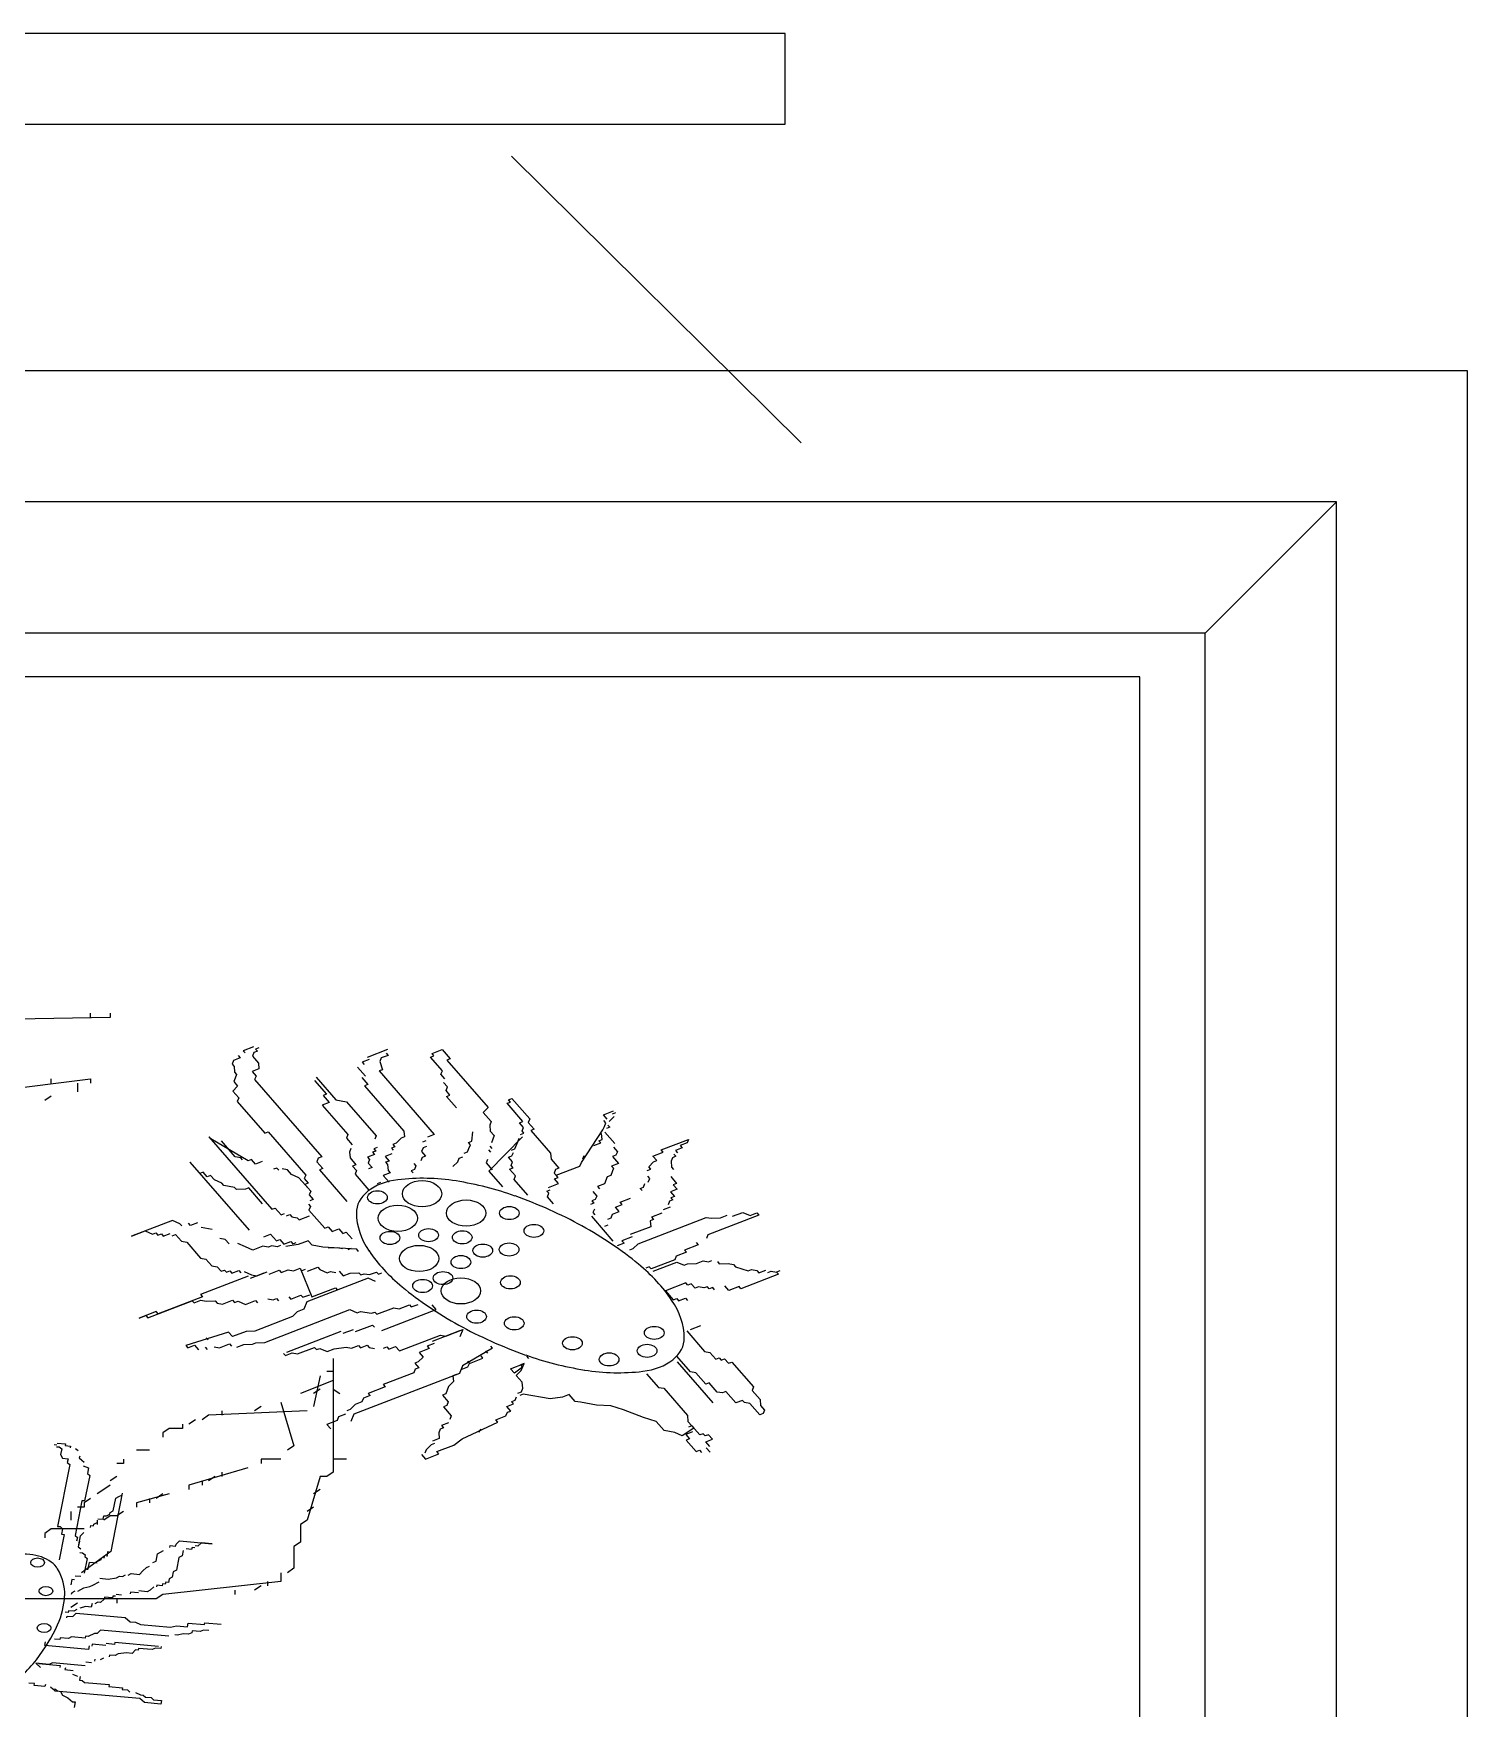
# Model space of a CAD drawing. Header units: inches. Extents: x 4.1 to 46.6, y 13.1 to 37.9.
# Drawn here: x 10.3867 to 10.6491, y 24.4778 to 24.7844 of the extents above; entities that cross this region are included whole.
import ezdxf

# ---------------------------------------------------------------- set-up
doc = ezdxf.new("R2010")
doc.units = ezdxf.units.IN
doc.header["$MEASUREMENT"] = 0
doc.layers.add('02', color=2, linetype='Continuous')
doc.layers.add('4', color=4, linetype='Continuous')

msp = doc.modelspace()

# ---------------------------------------------------------------- linework, layer by layer
at = {"layer": '02'}
for p, q in [((10.52428, 24.78437), (10.10199, 24.78437)), ((10.52428, 24.76779), (10.52428, 24.78437)), ((10.10199, 24.76779), (10.52428, 24.76779)), ((10.47417, 24.76193), (10.52717, 24.70946)), ((10.62514, 24.69864), (10.00114, 24.69864)), ((10.60114, 24.67464), (10.62514, 24.69864)), ((10.62514, 24.26664), (10.62514, 24.69864)), ((10.60114, 24.67464), (10.02514, 24.67464)), ((10.60114, 24.29064), (10.60114, 24.67464)), ((10.58914, 24.66664), (10.03714, 24.66664)), ((10.58914, 24.29864), (10.58914, 24.66664)), ((10.39714, 24.60424), (10.39714, 24.60504)), ((10.40074, 24.60504), (10.40074, 24.60424)), ((10.40074, 24.60424), (10.35514, 24.60344)), ((10.42692, 24.59891), (10.42506, 24.59818)), ((10.42791, 24.59873), (10.42729, 24.59849)), ((10.42729, 24.59849), (10.42765, 24.59807)), ((10.45149, 24.59841), (10.44775, 24.59696)), ((10.45962, 24.59766), (10.46149, 24.59839)), ((10.46149, 24.59839), (10.46293, 24.59672)), ((10.42329, 24.59639), (10.42302, 24.59573)), ((10.42302, 24.59573), (10.42338, 24.59532)), ((10.42453, 24.59687), (10.42329, 24.59639)), ((10.42338, 24.59532), (10.42348, 24.59425)), ((10.42417, 24.59729), (10.42453, 24.59687)), ((10.42506, 24.59818), (10.42542, 24.59777)), ((10.42702, 24.59783), (10.42676, 24.59718)), ((10.42676, 24.59718), (10.42784, 24.59593)), ((10.42765, 24.59807), (10.42702, 24.59783)), ((10.42784, 24.59593), (10.42794, 24.59486)), ((10.44811, 24.59655), (10.44686, 24.59607)), ((10.44686, 24.59607), (10.44723, 24.59565)), ((10.45034, 24.59685), (10.45008, 24.5962)), ((10.45008, 24.5962), (10.45054, 24.59471)), ((10.45159, 24.59733), (10.45034, 24.59685)), ((10.45123, 24.59775), (10.45159, 24.59733)), ((10.45936, 24.59701), (10.45998, 24.59725)), ((10.46152, 24.59452), (10.45936, 24.59701)), ((10.45998, 24.59725), (10.45962, 24.59766)), ((10.46293, 24.59672), (10.46231, 24.59648)), ((10.46231, 24.59648), (10.46989, 24.58776)), ((10.37794, 24.59064), (10.39714, 24.59304)), ((10.38994, 24.59224), (10.38994, 24.59304)), ((10.39474, 24.59224), (10.39474, 24.59064)), ((10.39714, 24.59304), (10.39714, 24.59224)), ((10.42358, 24.59318), (10.42332, 24.59252)), ((10.42332, 24.59252), (10.42404, 24.59169)), ((10.42348, 24.59425), (10.42384, 24.59383)), ((10.42384, 24.59383), (10.42358, 24.59318)), ((10.42794, 24.59486), (10.4267, 24.59438)), ((10.4267, 24.59438), (10.42742, 24.59355)), ((10.42742, 24.59355), (10.42716, 24.59289)), ((10.42716, 24.59289), (10.43943, 24.57877)), ((10.43814, 24.5927), (10.44031, 24.59021)), ((10.4384, 24.59335), (10.44201, 24.5892)), ((10.44598, 24.59517), (10.44742, 24.59351)), ((10.4468, 24.59327), (10.44788, 24.59202)), ((10.45054, 24.59471), (10.44992, 24.59447)), ((10.44992, 24.59447), (10.46002, 24.58284)), ((10.46126, 24.59386), (10.46152, 24.59452)), ((10.46198, 24.59303), (10.46126, 24.59386)), ((10.46244, 24.59154), (10.46172, 24.59237)), ((10.38994, 24.58984), (10.38874, 24.58904)), ((10.42404, 24.59169), (10.42316, 24.59079)), ((10.42316, 24.59079), (10.42424, 24.58955)), ((10.42424, 24.58955), (10.42398, 24.58889)), ((10.44031, 24.59021), (10.43968, 24.58997)), ((10.43968, 24.58997), (10.44077, 24.58872)), ((10.44201, 24.5892), (10.44398, 24.58885)), ((10.44788, 24.59202), (10.44726, 24.59178)), ((10.44726, 24.59178), (10.45448, 24.58347)), ((10.46218, 24.59089), (10.46244, 24.59154)), ((10.4629, 24.59006), (10.46218, 24.59089)), ((10.46228, 24.58982), (10.4629, 24.59006)), ((10.46408, 24.58774), (10.46228, 24.58982)), ((10.47363, 24.5892), (10.47425, 24.58945)), ((10.47399, 24.58879), (10.47363, 24.5892)), ((10.47425, 24.58945), (10.4775, 24.58571)), ((10.42398, 24.58889), (10.42903, 24.58308)), ((10.44077, 24.58872), (10.43952, 24.58824)), ((10.43952, 24.58824), (10.44421, 24.58284)), ((10.44398, 24.58885), (10.44939, 24.58262)), ((10.46989, 24.58776), (10.469, 24.58686)), ((10.469, 24.58686), (10.47045, 24.5852)), ((10.47337, 24.58855), (10.47399, 24.58879)), ((10.47625, 24.58523), (10.47337, 24.58855)), ((10.49098, 24.58647), (10.49285, 24.5872)), ((10.4917, 24.58564), (10.49098, 24.58647)), ((10.49294, 24.58612), (10.49206, 24.58523)), ((10.49321, 24.58678), (10.49258, 24.58654)), ((10.42903, 24.58308), (10.42965, 24.58332)), ((10.42965, 24.58332), (10.43651, 24.57543)), ((10.45448, 24.58347), (10.45458, 24.5824)), ((10.46691, 24.58162), (10.46707, 24.58334)), ((10.47045, 24.5852), (10.47019, 24.58455)), ((10.47019, 24.58455), (10.47028, 24.58348)), ((10.47028, 24.58348), (10.47101, 24.58265)), ((10.47563, 24.58499), (10.47625, 24.58523)), ((10.47635, 24.58415), (10.47563, 24.58499)), ((10.47583, 24.58284), (10.47645, 24.58308)), ((10.47609, 24.5835), (10.47635, 24.58415)), ((10.47645, 24.58308), (10.47609, 24.5835)), ((10.4775, 24.58571), (10.47724, 24.58505)), ((10.47724, 24.58505), (10.47832, 24.5838)), ((10.47832, 24.5838), (10.4777, 24.58356)), ((10.4777, 24.58356), (10.4813, 24.57941)), ((10.48695, 24.57771), (10.49091, 24.58368)), ((10.49075, 24.58195), (10.49065, 24.58302)), ((10.49091, 24.58368), (10.49117, 24.58433)), ((10.49144, 24.58499), (10.49108, 24.5854)), ((10.49117, 24.58433), (10.49144, 24.58499)), ((10.49127, 24.58326), (10.49308, 24.58118)), ((10.49216, 24.58416), (10.49154, 24.58392)), ((10.4918, 24.58457), (10.49216, 24.58416)), ((10.41912, 24.58203), (10.41876, 24.58244)), ((10.41876, 24.58244), (10.43031, 24.56915)), ((10.42595, 24.578), (10.41912, 24.58203)), ((10.42362, 24.57877), (10.42109, 24.58168)), ((10.44421, 24.58284), (10.44395, 24.58218)), ((10.44395, 24.58218), (10.44503, 24.58094)), ((10.44477, 24.58028), (10.44451, 24.57962)), ((10.44959, 24.58048), (10.44897, 24.58024)), ((10.44897, 24.58024), (10.44933, 24.57982)), ((10.44939, 24.58262), (10.44913, 24.58196)), ((10.45281, 24.58061), (10.45218, 24.58037)), ((10.45218, 24.58037), (10.45254, 24.57995)), ((10.45307, 24.58127), (10.45244, 24.58102)), ((10.45244, 24.58102), (10.45281, 24.58061)), ((10.45395, 24.58216), (10.45307, 24.58127)), ((10.45458, 24.5824), (10.45395, 24.58216)), ((10.45799, 24.58039), (10.45772, 24.57974)), ((10.45851, 24.5817), (10.45789, 24.58146)), ((10.45861, 24.58063), (10.45799, 24.58039)), ((10.46002, 24.58284), (10.45877, 24.58236)), ((10.46612, 24.57965), (10.46638, 24.58031)), ((10.46628, 24.58138), (10.46691, 24.58162)), ((10.46664, 24.58096), (10.46628, 24.58138)), ((10.46638, 24.58031), (10.46664, 24.58096)), ((10.46996, 24.58002), (10.47032, 24.57961)), ((10.47619, 24.58243), (10.46999, 24.57615)), ((10.47022, 24.58068), (10.47058, 24.58026)), ((10.47101, 24.58265), (10.47048, 24.58133)), ((10.47416, 24.57998), (10.47478, 24.58022)), ((10.47478, 24.58022), (10.4753, 24.58153)), ((10.4753, 24.58153), (10.47556, 24.58219)), ((10.48924, 24.58081), (10.49049, 24.58129)), ((10.49013, 24.58171), (10.49075, 24.58195)), ((10.49049, 24.58129), (10.49013, 24.58171)), ((10.49282, 24.58053), (10.49354, 24.5797)), ((10.50157, 24.58003), (10.50656, 24.58195)), ((10.50193, 24.57961), (10.50157, 24.58003)), ((10.50541, 24.5804), (10.50416, 24.57992)), ((10.50629, 24.58129), (10.50505, 24.58081)), ((10.50505, 24.58081), (10.50541, 24.5804)), ((10.50656, 24.58195), (10.50629, 24.58129)), ((10.41713, 24.57571), (10.41532, 24.57778)), ((10.41532, 24.57778), (10.42615, 24.56532)), ((10.4246, 24.57859), (10.42362, 24.57877)), ((10.42496, 24.57818), (10.4246, 24.57859)), ((10.42657, 24.57824), (10.42595, 24.578)), ((10.42729, 24.57741), (10.42657, 24.57824)), ((10.42854, 24.5779), (10.42729, 24.57741)), ((10.4388, 24.57853), (10.43854, 24.57787)), ((10.43854, 24.57787), (10.43962, 24.57663)), ((10.43943, 24.57877), (10.4388, 24.57853)), ((10.44451, 24.57962), (10.44461, 24.57855)), ((10.44461, 24.57855), (10.44569, 24.57731)), ((10.44569, 24.57731), (10.44507, 24.57707)), ((10.44507, 24.57707), (10.44579, 24.57624)), ((10.44907, 24.57917), (10.44782, 24.57868)), ((10.44782, 24.57868), (10.44818, 24.57827)), ((10.44818, 24.57827), (10.44792, 24.57761)), ((10.44792, 24.57761), (10.44864, 24.57678)), ((10.44933, 24.57982), (10.44871, 24.57958)), ((10.44871, 24.57958), (10.44907, 24.57917)), ((10.45228, 24.5793), (10.45103, 24.57882)), ((10.45103, 24.57882), (10.45176, 24.57799)), ((10.45176, 24.57799), (10.45113, 24.57775)), ((10.45113, 24.57775), (10.45149, 24.57733)), ((10.45149, 24.57733), (10.45159, 24.57626)), ((10.45632, 24.57753), (10.45668, 24.57711)), ((10.45668, 24.57711), (10.45641, 24.57646)), ((10.45782, 24.57866), (10.45756, 24.57801)), ((10.45772, 24.57974), (10.45845, 24.5789)), ((10.45845, 24.5789), (10.45782, 24.57866)), ((10.46346, 24.57696), (10.46435, 24.57786)), ((10.46435, 24.57786), (10.46461, 24.57851)), ((10.46461, 24.57851), (10.46524, 24.57875)), ((10.4655, 24.57941), (10.46612, 24.57965)), ((10.46979, 24.57829), (10.46953, 24.57764)), ((10.46953, 24.57764), (10.47061, 24.57639)), ((10.47363, 24.57867), (10.47425, 24.57891)), ((10.47435, 24.57784), (10.47363, 24.57867)), ((10.47409, 24.57718), (10.47435, 24.57784)), ((10.47445, 24.57676), (10.47409, 24.57718)), ((10.47425, 24.57891), (10.47452, 24.57956)), ((10.4813, 24.57941), (10.4814, 24.57834)), ((10.4814, 24.57834), (10.48285, 24.57668)), ((10.48232, 24.57537), (10.48668, 24.57705)), ((10.48668, 24.57705), (10.48695, 24.57771)), ((10.48721, 24.57836), (10.48747, 24.57902)), ((10.49373, 24.57755), (10.49249, 24.57707)), ((10.49249, 24.57707), (10.49285, 24.57666)), ((10.49328, 24.57904), (10.49265, 24.5788)), ((10.49265, 24.5788), (10.49373, 24.57755)), ((10.49354, 24.5797), (10.49328, 24.57904)), ((10.49928, 24.57692), (10.50016, 24.57782)), ((10.49964, 24.57651), (10.49928, 24.57692)), ((10.50006, 24.57889), (10.50193, 24.57961)), ((10.50079, 24.57806), (10.50006, 24.57889)), ((10.50016, 24.57782), (10.50079, 24.57806)), ((10.50364, 24.5786), (10.50338, 24.57795)), ((10.50338, 24.57795), (10.50347, 24.57688)), ((10.50347, 24.57688), (10.50384, 24.57646)), ((10.50426, 24.57885), (10.50364, 24.5786)), ((10.5039, 24.57926), (10.50426, 24.57885)), ((10.50416, 24.57992), (10.50452, 24.5795)), ((10.41775, 24.57595), (10.41713, 24.57571)), ((10.41847, 24.57512), (10.41775, 24.57595)), ((10.41909, 24.57536), (10.41847, 24.57512)), ((10.41982, 24.57453), (10.41909, 24.57536)), ((10.42116, 24.57394), (10.41982, 24.57453)), ((10.42152, 24.57352), (10.42116, 24.57394)), ((10.43123, 24.57671), (10.4306, 24.57647)), ((10.43159, 24.5763), (10.43123, 24.57671)), ((10.4332, 24.57637), (10.43221, 24.57654)), ((10.43392, 24.57553), (10.4332, 24.57637)), ((10.43526, 24.57494), (10.43392, 24.57553)), ((10.43707, 24.57287), (10.43526, 24.57494)), ((10.43651, 24.57543), (10.43625, 24.57477)), ((10.43625, 24.57477), (10.43697, 24.57394)), ((10.43697, 24.57394), (10.43634, 24.5737)), ((10.43962, 24.57663), (10.439, 24.57639)), ((10.439, 24.57639), (10.44405, 24.57057)), ((10.44579, 24.57624), (10.44553, 24.57558)), ((10.44553, 24.57558), (10.44805, 24.57267)), ((10.44864, 24.57678), (10.44802, 24.57654)), ((10.45018, 24.57405), (10.44956, 24.57381)), ((10.45195, 24.57584), (10.45071, 24.57536)), ((10.45071, 24.57536), (10.45179, 24.57412)), ((10.45159, 24.57626), (10.45195, 24.57584)), ((10.45641, 24.57646), (10.45579, 24.57622)), ((10.45579, 24.57622), (10.45615, 24.5758)), ((10.46999, 24.57615), (10.47252, 24.57324)), ((10.47383, 24.57652), (10.47445, 24.57676)), ((10.47491, 24.57528), (10.47383, 24.57652)), ((10.47465, 24.57462), (10.47491, 24.57528)), ((10.47717, 24.57171), (10.47465, 24.57462)), ((10.48091, 24.57316), (10.48278, 24.57388)), ((10.48222, 24.57644), (10.48196, 24.57578)), ((10.48196, 24.57578), (10.48232, 24.57537)), ((10.48206, 24.57471), (10.48268, 24.57495)), ((10.48278, 24.57388), (10.48206, 24.57471)), ((10.48285, 24.57668), (10.48222, 24.57644)), ((10.48268, 24.57495), (10.48232, 24.57537)), ((10.4917, 24.57511), (10.49118, 24.57379)), ((10.49233, 24.57535), (10.4917, 24.57511)), ((10.49285, 24.57666), (10.49233, 24.57535)), ((10.49833, 24.57323), (10.49859, 24.57388)), ((10.49901, 24.57626), (10.49964, 24.57651)), ((10.49947, 24.57478), (10.49911, 24.57519)), ((10.49921, 24.57412), (10.49947, 24.57478)), ((10.50331, 24.57515), (10.50439, 24.5739)), ((10.50439, 24.5739), (10.50377, 24.57366)), ((10.42349, 24.57317), (10.42152, 24.57352)), ((10.42385, 24.57276), (10.42349, 24.57317)), ((10.42546, 24.57282), (10.42385, 24.57276)), ((10.42608, 24.57306), (10.42546, 24.57282)), ((10.42861, 24.57016), (10.42608, 24.57306)), ((10.43634, 24.5737), (10.43743, 24.57245)), ((10.43743, 24.57245), (10.43716, 24.5718)), ((10.43716, 24.5718), (10.43789, 24.57097)), ((10.43789, 24.57097), (10.43726, 24.57073)), ((10.48065, 24.5725), (10.48127, 24.57274)), ((10.48101, 24.57209), (10.48065, 24.5725)), ((10.48075, 24.57143), (10.48101, 24.57209)), ((10.48183, 24.57018), (10.48075, 24.57143)), ((10.48951, 24.57093), (10.48888, 24.57069)), ((10.48905, 24.57242), (10.48977, 24.57158)), ((10.48977, 24.57158), (10.48951, 24.57093)), ((10.49118, 24.57379), (10.48993, 24.57331)), ((10.48993, 24.57331), (10.49029, 24.5729)), ((10.49406, 24.57047), (10.49593, 24.57119)), ((10.4977, 24.57299), (10.49833, 24.57323)), ((10.49807, 24.57257), (10.4977, 24.57299)), ((10.50371, 24.57087), (10.50308, 24.57062)), ((10.50449, 24.57283), (10.50325, 24.57235)), ((10.50325, 24.57235), (10.50397, 24.57152)), ((10.50397, 24.57152), (10.50335, 24.57128)), ((10.50335, 24.57128), (10.50371, 24.57087)), ((10.50377, 24.57366), (10.50449, 24.57283)), ((10.43031, 24.56915), (10.43093, 24.56939)), ((10.43093, 24.56939), (10.43202, 24.56814)), ((10.43202, 24.56814), (10.43264, 24.56839)), ((10.433, 24.56797), (10.43362, 24.56821)), ((10.43362, 24.56821), (10.43398, 24.5678)), ((10.43398, 24.5678), (10.43497, 24.56762)), ((10.43533, 24.5672), (10.4372, 24.56793)), ((10.437, 24.57007), (10.43736, 24.56965)), ((10.43736, 24.56965), (10.4371, 24.569)), ((10.4371, 24.569), (10.43999, 24.56568)), ((10.48924, 24.57027), (10.48862, 24.57003)), ((10.48882, 24.56789), (10.49134, 24.56498)), ((10.48888, 24.57069), (10.48924, 24.57027)), ((10.48934, 24.5692), (10.48908, 24.56855)), ((10.48908, 24.56855), (10.48944, 24.56813)), ((10.49239, 24.56761), (10.49266, 24.56826)), ((10.49266, 24.56826), (10.4939, 24.56874)), ((10.49318, 24.56957), (10.49443, 24.57006)), ((10.4939, 24.56874), (10.49318, 24.56957)), ((10.49443, 24.57006), (10.49406, 24.57047)), ((10.49735, 24.56286), (10.50981, 24.56767)), ((10.50167, 24.56842), (10.4998, 24.56769)), ((10.4998, 24.56769), (10.50017, 24.56728)), ((10.50318, 24.56955), (10.50194, 24.56907)), ((10.50308, 24.57062), (10.50282, 24.56997)), ((10.50981, 24.56767), (10.51079, 24.5675)), ((10.51945, 24.56807), (10.5101, 24.56446)), ((10.5124, 24.56756), (10.51364, 24.56805)), ((10.51463, 24.56787), (10.5165, 24.56859)), ((10.5165, 24.56859), (10.51784, 24.568)), ((10.51784, 24.568), (10.51909, 24.56848)), ((10.51909, 24.56848), (10.51945, 24.56807)), ((10.41211, 24.56711), (10.40463, 24.56423)), ((10.40463, 24.56423), (10.40713, 24.56519)), ((10.40713, 24.56519), (10.40847, 24.5646)), ((10.40847, 24.5646), (10.40909, 24.56484)), ((10.40909, 24.56484), (10.40946, 24.56442)), ((10.40946, 24.56442), (10.41008, 24.56467)), ((10.41008, 24.56467), (10.41044, 24.56425)), ((10.41044, 24.56425), (10.41169, 24.56473)), ((10.41346, 24.56652), (10.41211, 24.56711)), ((10.41382, 24.56611), (10.41346, 24.56652)), ((10.41542, 24.56617), (10.41506, 24.56659)), ((10.41667, 24.56666), (10.41542, 24.56617)), ((10.41936, 24.56548), (10.41739, 24.56583)), ((10.42884, 24.56414), (10.43008, 24.56462)), ((10.43008, 24.56462), (10.43117, 24.56338)), ((10.43497, 24.56762), (10.43533, 24.5672)), ((10.43999, 24.56568), (10.44061, 24.56592)), ((10.44061, 24.56592), (10.44133, 24.56508)), ((10.44133, 24.56508), (10.44258, 24.56557)), ((10.44258, 24.56557), (10.4433, 24.56474)), ((10.4433, 24.56474), (10.44392, 24.56498)), ((10.44392, 24.56498), (10.44501, 24.56373)), ((10.49279, 24.56332), (10.49098, 24.5654)), ((10.49125, 24.56605), (10.49187, 24.56629)), ((10.49177, 24.56737), (10.49239, 24.56761)), ((10.49964, 24.56597), (10.4959, 24.56452)), ((10.50017, 24.56728), (10.49954, 24.56704)), ((10.49954, 24.56704), (10.49964, 24.56597)), ((10.51079, 24.5675), (10.5124, 24.56756)), ((10.41205, 24.56432), (10.41267, 24.56456)), ((10.41267, 24.56456), (10.41375, 24.56331)), ((10.41375, 24.56331), (10.41474, 24.56314)), ((10.41474, 24.56314), (10.41726, 24.56023)), ((10.42179, 24.56364), (10.4208, 24.56381)), ((10.42251, 24.56281), (10.42179, 24.56364)), ((10.42546, 24.56228), (10.42411, 24.56287)), ((10.4268, 24.56169), (10.42546, 24.56228)), ((10.42867, 24.56242), (10.4268, 24.56169)), ((10.42966, 24.56224), (10.42867, 24.56242)), ((10.43028, 24.56248), (10.42966, 24.56224)), ((10.43126, 24.56231), (10.43028, 24.56248)), ((10.43117, 24.56338), (10.43179, 24.56362)), ((10.43189, 24.56255), (10.43126, 24.56231)), ((10.43179, 24.56362), (10.43251, 24.56279)), ((10.43251, 24.56279), (10.43376, 24.56327)), ((10.4351, 24.56268), (10.43287, 24.56237)), ((10.43376, 24.56327), (10.43412, 24.56285)), ((10.43412, 24.56285), (10.43474, 24.56309)), ((10.43697, 24.5634), (10.4351, 24.56268)), ((10.43769, 24.56257), (10.43697, 24.5634)), ((10.43966, 24.56222), (10.43769, 24.56257)), ((10.44583, 24.56183), (10.43966, 24.56222)), ((10.44225, 24.56211), (10.44064, 24.56205)), ((10.44323, 24.56194), (10.44225, 24.56211)), ((10.44484, 24.562), (10.44422, 24.56176)), ((10.44619, 24.56141), (10.44583, 24.56183)), ((10.49476, 24.56297), (10.49351, 24.56249)), ((10.49626, 24.56411), (10.49439, 24.56339)), ((10.49439, 24.56339), (10.49476, 24.56297)), ((10.49584, 24.56173), (10.49646, 24.56197)), ((10.49646, 24.56197), (10.49735, 24.56286)), ((10.50833, 24.56267), (10.50584, 24.5617)), ((10.50584, 24.5617), (10.5062, 24.56129)), ((10.50797, 24.56308), (10.50833, 24.56267)), ((10.5101, 24.56446), (10.50984, 24.5638)), ((10.41726, 24.56023), (10.41825, 24.56005)), ((10.41825, 24.56005), (10.41933, 24.55881)), ((10.41933, 24.55881), (10.42031, 24.55863)), ((10.42031, 24.55863), (10.42103, 24.5578)), ((10.43684, 24.5578), (10.43871, 24.55853)), ((10.43871, 24.55853), (10.43907, 24.55811)), ((10.49935, 24.55864), (10.49873, 24.5584)), ((10.49971, 24.55823), (10.49935, 24.55864)), ((10.50407, 24.55991), (10.49971, 24.55823)), ((10.50007, 24.55781), (10.50443, 24.5595)), ((10.50433, 24.56057), (10.50407, 24.55991)), ((10.5062, 24.56129), (10.50433, 24.56057)), ((10.50443, 24.5595), (10.50578, 24.55891)), ((10.50578, 24.55891), (10.5064, 24.55915)), ((10.5064, 24.55915), (10.50801, 24.55921)), ((10.50801, 24.55921), (10.50925, 24.55969)), ((10.50925, 24.55969), (10.51024, 24.55952)), ((10.51024, 24.55952), (10.51086, 24.55976)), ((10.51184, 24.55958), (10.5122, 24.55917)), ((10.5122, 24.55917), (10.51381, 24.55924)), ((10.51381, 24.55924), (10.51479, 24.55906)), ((10.51479, 24.55906), (10.51516, 24.55865)), ((10.51516, 24.55865), (10.51748, 24.55788)), ((10.42595, 24.55693), (10.41723, 24.55356)), ((10.42103, 24.5578), (10.42166, 24.55804)), ((10.42166, 24.55804), (10.42202, 24.55763)), ((10.42202, 24.55763), (10.42264, 24.55787)), ((10.42264, 24.55787), (10.423, 24.55745)), ((10.423, 24.55745), (10.42425, 24.55793)), ((10.42425, 24.55793), (10.42461, 24.55752)), ((10.42523, 24.55776), (10.42658, 24.55717)), ((10.42881, 24.55747), (10.42631, 24.55651)), ((10.42658, 24.55717), (10.42756, 24.55699)), ((10.42756, 24.55699), (10.42943, 24.55772)), ((10.42979, 24.5573), (10.43166, 24.55802)), ((10.43166, 24.55802), (10.43202, 24.55761)), ((10.43202, 24.55761), (10.43327, 24.55809)), ((10.43327, 24.55809), (10.43425, 24.55791)), ((10.43425, 24.55791), (10.4355, 24.55839)), ((10.4355, 24.55839), (10.4376, 24.5531)), ((10.43586, 24.55798), (10.43648, 24.55822)), ((10.44793, 24.55654), (10.43671, 24.55221)), ((10.43907, 24.55811), (10.44042, 24.55752)), ((10.44042, 24.55752), (10.44104, 24.55776)), ((10.44104, 24.55776), (10.44202, 24.55759)), ((10.44265, 24.55783), (10.44337, 24.557)), ((10.44337, 24.557), (10.44461, 24.55748)), ((10.44461, 24.55748), (10.44622, 24.55754)), ((10.44622, 24.55754), (10.44658, 24.55713)), ((10.44658, 24.55713), (10.4472, 24.55737)), ((10.4472, 24.55737), (10.44819, 24.55719)), ((10.44927, 24.55595), (10.44793, 24.55654)), ((10.44819, 24.55719), (10.44943, 24.55767)), ((10.44943, 24.55767), (10.4498, 24.55726)), ((10.4498, 24.55726), (10.45042, 24.5575)), ((10.50607, 24.55569), (10.50233, 24.55425)), ((10.50643, 24.55528), (10.50607, 24.55569)), ((10.50706, 24.55552), (10.50643, 24.55528)), ((10.50778, 24.55469), (10.50706, 24.55552)), ((10.52303, 24.55725), (10.51617, 24.5546)), ((10.51748, 24.55788), (10.51811, 24.55812)), ((10.51811, 24.55812), (10.51909, 24.55795)), ((10.51909, 24.55795), (10.51945, 24.55753)), ((10.51945, 24.55753), (10.5207, 24.55801)), ((10.52106, 24.5576), (10.52168, 24.55784)), ((10.52168, 24.55784), (10.52267, 24.55766)), ((10.52329, 24.5579), (10.52267, 24.55766)), ((10.52267, 24.55766), (10.52303, 24.55725)), ((10.40762, 24.5493), (10.41572, 24.55242)), ((10.41759, 24.55314), (10.40949, 24.55002)), ((10.41572, 24.55242), (10.41608, 24.55201)), ((10.41608, 24.55201), (10.41733, 24.55249)), ((10.41723, 24.55356), (10.41759, 24.55314)), ((10.41733, 24.55249), (10.41831, 24.55231)), ((10.41831, 24.55231), (10.41992, 24.55238)), ((10.41992, 24.55238), (10.42028, 24.55196)), ((10.42127, 24.55179), (10.42313, 24.55251)), ((10.42313, 24.55251), (10.4235, 24.5521)), ((10.42546, 24.55175), (10.42733, 24.55247)), ((10.42733, 24.55247), (10.42769, 24.55205)), ((10.42956, 24.55277), (10.43055, 24.5526)), ((10.43055, 24.5526), (10.43117, 24.55284)), ((10.43117, 24.55284), (10.43153, 24.55242)), ((10.4334, 24.55315), (10.43376, 24.55273)), ((10.43376, 24.55273), (10.43563, 24.55345)), ((10.43563, 24.55345), (10.43599, 24.55304)), ((10.43599, 24.55304), (10.43724, 24.55352)), ((10.4376, 24.5531), (10.44196, 24.55479)), ((10.44196, 24.55479), (10.44232, 24.55437)), ((10.50233, 24.55425), (10.50378, 24.55259)), ((10.50378, 24.55259), (10.5044, 24.55283)), ((10.5044, 24.55283), (10.50476, 24.55241)), ((10.50476, 24.55241), (10.50601, 24.55289)), ((10.50601, 24.55289), (10.50637, 24.55248)), ((10.5084, 24.55493), (10.50778, 24.55469)), ((10.50938, 24.55475), (10.5084, 24.55493)), ((10.51001, 24.55499), (10.50938, 24.55475)), ((10.51037, 24.55458), (10.51001, 24.55499)), ((10.51099, 24.55482), (10.51037, 24.55458)), ((10.51135, 24.5544), (10.51099, 24.55482)), ((10.51394, 24.55429), (10.51322, 24.55512)), ((10.51581, 24.55502), (10.51394, 24.55429)), ((10.51617, 24.5546), (10.51581, 24.55502)), ((10.40913, 24.55043), (10.40602, 24.54923)), ((10.40602, 24.54923), (10.40726, 24.54971)), ((10.40726, 24.54971), (10.40762, 24.5493)), ((10.40949, 24.55002), (10.40913, 24.55043)), ((10.42028, 24.55196), (10.42127, 24.55179)), ((10.4235, 24.5521), (10.42412, 24.55234)), ((10.42412, 24.55234), (10.42546, 24.55175)), ((10.43406, 24.54952), (10.4272, 24.54687)), ((10.42901, 24.54479), (10.44458, 24.55081)), ((10.43494, 24.55041), (10.43406, 24.54952)), ((10.43619, 24.55089), (10.43494, 24.55041)), ((10.43671, 24.55221), (10.43619, 24.55089)), ((10.44458, 24.55081), (10.44593, 24.55022)), ((10.44593, 24.55022), (10.44655, 24.55046)), ((10.44655, 24.55046), (10.44852, 24.55011)), ((10.44852, 24.55011), (10.44914, 24.55035)), ((10.44914, 24.55035), (10.4495, 24.54993)), ((10.4495, 24.54993), (10.45262, 24.55114)), ((10.45042, 24.54696), (10.46039, 24.55081)), ((10.45262, 24.55114), (10.4536, 24.55096)), ((10.4536, 24.55096), (10.45547, 24.55168)), ((10.45547, 24.55168), (10.45583, 24.55127)), ((10.45583, 24.55127), (10.45708, 24.55175)), ((10.46039, 24.55081), (10.45967, 24.55164)), ((10.42238, 24.54667), (10.41454, 24.5442)), ((10.4231, 24.54584), (10.42238, 24.54667)), ((10.4256, 24.54681), (10.4231, 24.54584)), ((10.4272, 24.54687), (10.4256, 24.54681)), ((10.43304, 24.54302), (10.44301, 24.54687)), ((10.44337, 24.54646), (10.44524, 24.54718)), ((10.4456, 24.54676), (10.44872, 24.54797)), ((10.44872, 24.54797), (10.44908, 24.54755)), ((10.46462, 24.5469), (10.45964, 24.54497)), ((10.46213, 24.54594), (10.46524, 24.54714)), ((10.46524, 24.54714), (10.46472, 24.54583)), ((10.50624, 24.54688), (10.50949, 24.54314)), ((10.50873, 24.54784), (10.50686, 24.54712)), ((10.41454, 24.5442), (10.41491, 24.54379)), ((10.41491, 24.54379), (10.41615, 24.54427)), ((10.41615, 24.54427), (10.41687, 24.54344)), ((10.41812, 24.54392), (10.41848, 24.5435)), ((10.41864, 24.54523), (10.41828, 24.54565)), ((10.41973, 24.54398), (10.42071, 24.54381)), ((10.42071, 24.54381), (10.42258, 24.54453)), ((10.42258, 24.54453), (10.42294, 24.54412)), ((10.42392, 24.54394), (10.42517, 24.54442)), ((10.42517, 24.54442), (10.42678, 24.54449)), ((10.42678, 24.54449), (10.4274, 24.54473)), ((10.4274, 24.54473), (10.42901, 24.54479)), ((10.43501, 24.54267), (10.43812, 24.54388)), ((10.43812, 24.54388), (10.43849, 24.54346)), ((10.43849, 24.54346), (10.43911, 24.5437)), ((10.43911, 24.5437), (10.44045, 24.54311)), ((10.44045, 24.54311), (10.4417, 24.54359)), ((10.4417, 24.54359), (10.44393, 24.5439)), ((10.44393, 24.5439), (10.44491, 24.54372)), ((10.44491, 24.54372), (10.44616, 24.54421)), ((10.44616, 24.54421), (10.44652, 24.54379)), ((10.44652, 24.54379), (10.44777, 24.54427)), ((10.44777, 24.54427), (10.44813, 24.54386)), ((10.44813, 24.54386), (10.44911, 24.54368)), ((10.45072, 24.54375), (10.45134, 24.54399)), ((10.45134, 24.54399), (10.4517, 24.54357)), ((10.4517, 24.54357), (10.45295, 24.54405)), ((10.45295, 24.54405), (10.45367, 24.54322)), ((10.45367, 24.54322), (10.46115, 24.54611)), ((10.45911, 24.54366), (10.45724, 24.54294)), ((10.46, 24.54456), (10.45875, 24.54408)), ((10.45875, 24.54408), (10.45911, 24.54366)), ((10.46115, 24.54611), (10.46213, 24.54594)), ((10.47072, 24.54371), (10.46521, 24.54047)), ((10.46984, 24.54281), (10.46948, 24.54323)), ((10.47072, 24.54371), (10.47036, 24.54412)), ((10.43242, 24.54278), (10.43278, 24.54237)), ((10.43278, 24.54237), (10.43403, 24.54285)), ((10.43403, 24.54285), (10.43501, 24.54267)), ((10.44154, 24.54184), (10.44154, 24.52104)), ((10.45708, 24.54121), (10.45646, 24.54097)), ((10.45646, 24.54097), (10.45718, 24.54014)), ((10.45718, 24.54014), (10.45656, 24.5399)), ((10.45797, 24.54211), (10.45708, 24.54121)), ((10.45724, 24.54294), (10.45797, 24.54211)), ((10.46521, 24.54047), (10.46495, 24.53981)), ((10.46495, 24.53981), (10.4662, 24.5403)), ((10.4661, 24.54137), (10.46646, 24.54095)), ((10.4662, 24.5403), (10.46646, 24.54095)), ((10.46646, 24.54095), (10.46895, 24.54191)), ((10.46895, 24.54191), (10.46859, 24.54233)), ((10.47397, 24.53997), (10.47646, 24.54093)), ((10.4762, 24.54027), (10.47469, 24.53914)), ((10.47646, 24.54093), (10.47584, 24.54069)), ((10.47584, 24.54069), (10.4762, 24.54027)), ((10.47594, 24.53962), (10.47646, 24.54093)), ((10.47735, 24.54183), (10.47699, 24.54224)), ((10.50693, 24.53938), (10.5044, 24.54229)), ((10.5045, 24.54122), (10.511, 24.53374)), ((10.50949, 24.54314), (10.51047, 24.54297)), ((10.51047, 24.54297), (10.51155, 24.54172)), ((10.51155, 24.54172), (10.51218, 24.54196)), ((10.51218, 24.54196), (10.51254, 24.54155)), ((10.51254, 24.54155), (10.51316, 24.54179)), ((10.51316, 24.54179), (10.51388, 24.54096)), ((10.51388, 24.54096), (10.5145, 24.5412)), ((10.5145, 24.5412), (10.51847, 24.53663)), ((10.44154, 24.53784), (10.43554, 24.53544)), ((10.43914, 24.53864), (10.43794, 24.53304)), ((10.44154, 24.53944), (10.44034, 24.53944)), ((10.44538, 24.5317), (10.46469, 24.53916)), ((10.45629, 24.53924), (10.45069, 24.53708)), ((10.45069, 24.53708), (10.45105, 24.53666)), ((10.45656, 24.5399), (10.45629, 24.53924)), ((10.46354, 24.53761), (10.46266, 24.53671)), ((10.46407, 24.53892), (10.46344, 24.53868)), ((10.46344, 24.53868), (10.46354, 24.53761)), ((10.46469, 24.53916), (10.46495, 24.53981)), ((10.47469, 24.53914), (10.47397, 24.53997)), ((10.47505, 24.53872), (10.47594, 24.53962)), ((10.47614, 24.53748), (10.47505, 24.53872)), ((10.47623, 24.5364), (10.47614, 24.53748)), ((10.49889, 24.53905), (10.50106, 24.53656)), ((10.50791, 24.53921), (10.50693, 24.53938)), ((10.50972, 24.53713), (10.50791, 24.53921)), ((10.51034, 24.53737), (10.50972, 24.53713)), ((10.51178, 24.53571), (10.51034, 24.53737)), ((10.43914, 24.53624), (10.43794, 24.53544)), ((10.44154, 24.53624), (10.44274, 24.53544)), ((10.44705, 24.53456), (10.44679, 24.53391)), ((10.44829, 24.53505), (10.44705, 24.53456)), ((10.45105, 24.53666), (10.44793, 24.53546)), ((10.44793, 24.53546), (10.44829, 24.53505)), ((10.46213, 24.5354), (10.46151, 24.53516)), ((10.46151, 24.53516), (10.46259, 24.53391)), ((10.46239, 24.53605), (10.46213, 24.5354)), ((10.46266, 24.53671), (10.46239, 24.53605)), ((10.4742, 24.53396), (10.47482, 24.5342)), ((10.47456, 24.53354), (10.4742, 24.53396)), ((10.47482, 24.5342), (10.47509, 24.53485)), ((10.47535, 24.53551), (10.47597, 24.53575)), ((10.47633, 24.53533), (10.47571, 24.53509)), ((10.47597, 24.53575), (10.47623, 24.5364)), ((10.48125, 24.53446), (10.47633, 24.53533)), ((10.48348, 24.53477), (10.48125, 24.53446)), ((10.48473, 24.53525), (10.48348, 24.53477)), ((10.48581, 24.534), (10.48473, 24.53525)), ((10.4868, 24.53383), (10.48581, 24.534)), ((10.50106, 24.53656), (10.50204, 24.53639)), ((10.50204, 24.53639), (10.50637, 24.5314)), ((10.51277, 24.53554), (10.51178, 24.53571)), ((10.51339, 24.53578), (10.51277, 24.53554)), ((10.5152, 24.5337), (10.51339, 24.53578)), ((10.51644, 24.53418), (10.5152, 24.5337)), ((10.5168, 24.53376), (10.51644, 24.53418)), ((10.51847, 24.53663), (10.51821, 24.53597)), ((10.51821, 24.53597), (10.51966, 24.53431)), ((10.51966, 24.53431), (10.51975, 24.53324)), ((10.41874, 24.53144), (10.41754, 24.53064)), ((10.43674, 24.53224), (10.41874, 24.53144)), ((10.42114, 24.53224), (10.42114, 24.53144)), ((10.42834, 24.53304), (10.42714, 24.53224)), ((10.43194, 24.53384), (10.43434, 24.52584)), ((10.44252, 24.53115), (10.44226, 24.5305)), ((10.44377, 24.53163), (10.44252, 24.53115)), ((10.44465, 24.53253), (10.44403, 24.53229)), ((10.44554, 24.53343), (10.44465, 24.53253)), ((10.44485, 24.53039), (10.44538, 24.5317)), ((10.44679, 24.53391), (10.44554, 24.53343)), ((10.46233, 24.53325), (10.46171, 24.53301)), ((10.46171, 24.53301), (10.46315, 24.53135)), ((10.46259, 24.53391), (10.46233, 24.53325)), ((10.46315, 24.53135), (10.46289, 24.5307)), ((10.47128, 24.53061), (10.47315, 24.53133)), ((10.47315, 24.53133), (10.47342, 24.53199)), ((10.47332, 24.53306), (10.47456, 24.53354)), ((10.47404, 24.53223), (10.47332, 24.53306)), ((10.47342, 24.53199), (10.47404, 24.53223)), ((10.48975, 24.5333), (10.4868, 24.53383)), ((10.49234, 24.53319), (10.48975, 24.5333)), ((10.49467, 24.53243), (10.49234, 24.53319)), ((10.49834, 24.53107), (10.49467, 24.53243)), ((10.50067, 24.53031), (10.49834, 24.53107)), ((10.50637, 24.5314), (10.50647, 24.53033)), ((10.51779, 24.53359), (10.5168, 24.53376)), ((10.51959, 24.53151), (10.51779, 24.53359)), ((10.52021, 24.53175), (10.51959, 24.53151)), ((10.51975, 24.53324), (10.52048, 24.53241)), ((10.52048, 24.53241), (10.52021, 24.53175)), ((10.41154, 24.52904), (10.41034, 24.52824)), ((10.41034, 24.52824), (10.41034, 24.52744)), ((10.41394, 24.52904), (10.41154, 24.52904)), ((10.41394, 24.52984), (10.41394, 24.52904)), ((10.41634, 24.53064), (10.41514, 24.52984)), ((10.44226, 24.5305), (10.44039, 24.52978)), ((10.44039, 24.52978), (10.44111, 24.52894)), ((10.46112, 24.5289), (10.46086, 24.52825)), ((10.46086, 24.52825), (10.46095, 24.52718)), ((10.46174, 24.52914), (10.46112, 24.5289)), ((10.46263, 24.53004), (10.46138, 24.52956)), ((10.46138, 24.52956), (10.46174, 24.52914)), ((10.46515, 24.52713), (10.47164, 24.53019)), ((10.46827, 24.52834), (10.46853, 24.52899)), ((10.47164, 24.53019), (10.47128, 24.53061)), ((10.50211, 24.52865), (10.50067, 24.53031)), ((10.50408, 24.5283), (10.50211, 24.52865)), ((10.50542, 24.52771), (10.50408, 24.5283)), ((10.50756, 24.52908), (10.50542, 24.52771)), ((10.50729, 24.52843), (10.50605, 24.52795)), ((10.50605, 24.52795), (10.50677, 24.52712)), ((10.50647, 24.53033), (10.5072, 24.5295)), ((10.5072, 24.5295), (10.50657, 24.52926)), ((10.50864, 24.52784), (10.5072, 24.5295)), ((10.5072, 24.5295), (10.50756, 24.52908)), ((10.50926, 24.52808), (10.50864, 24.52784)), ((10.50962, 24.52766), (10.50926, 24.52808)), ((10.51025, 24.5279), (10.50962, 24.52766)), ((10.51097, 24.52707), (10.51025, 24.5279)), ((10.39047, 24.52608), (10.39097, 24.52604)), ((10.3909, 24.5257), (10.3914, 24.52566)), ((10.39104, 24.52637), (10.39254, 24.52624)), ((10.3914, 24.52566), (10.39184, 24.52528)), ((10.39184, 24.52528), (10.39164, 24.52428)), ((10.39254, 24.52624), (10.39247, 24.5259)), ((10.39247, 24.5259), (10.39347, 24.52581)), ((10.39347, 24.52581), (10.3934, 24.52548)), ((10.3944, 24.52539), (10.39483, 24.52502)), ((10.40794, 24.52504), (10.40554, 24.52504)), ((10.43434, 24.52584), (10.43314, 24.52504)), ((10.45856, 24.52514), (10.4583, 24.52449)), ((10.45945, 24.52604), (10.45856, 24.52514)), ((10.46007, 24.52628), (10.45945, 24.52604)), ((10.46095, 24.52718), (10.45971, 24.5267)), ((10.46053, 24.52479), (10.46364, 24.526)), ((10.46089, 24.52438), (10.46053, 24.52479)), ((10.46364, 24.526), (10.46515, 24.52713)), ((10.50677, 24.52712), (10.50615, 24.52688)), ((10.50615, 24.52688), (10.50795, 24.5248)), ((10.50795, 24.5248), (10.50857, 24.52504)), ((10.50857, 24.52504), (10.50893, 24.52462)), ((10.50972, 24.52659), (10.51097, 24.52707)), ((10.51044, 24.52576), (10.50972, 24.52659)), ((10.51054, 24.52469), (10.50982, 24.52552)), ((10.39331, 24.52244), (10.39105, 24.51111)), ((10.39164, 24.52428), (10.39201, 24.52357)), ((10.39201, 24.52357), (10.393, 24.52348)), ((10.393, 24.52348), (10.39287, 24.52282)), ((10.39287, 24.52282), (10.39331, 24.52244)), ((10.39514, 24.52397), (10.39507, 24.52364)), ((10.39507, 24.52364), (10.3955, 24.52326)), ((10.3955, 24.52326), (10.39594, 24.52288)), ((10.3958, 24.52222), (10.39674, 24.5218)), ((10.39674, 24.5218), (10.39654, 24.5208)), ((10.40314, 24.52264), (10.40194, 24.52264)), ((10.40314, 24.52344), (10.40314, 24.52264)), ((10.42594, 24.52184), (10.41514, 24.51864)), ((10.42834, 24.52344), (10.42834, 24.52264)), ((10.43194, 24.52344), (10.42834, 24.52344)), ((10.44394, 24.52344), (10.44154, 24.52344)), ((10.45768, 24.52425), (10.4584, 24.52342)), ((10.4584, 24.52342), (10.46089, 24.52438)), ((10.39697, 24.52042), (10.39604, 24.51576)), ((10.39654, 24.5208), (10.39697, 24.52042)), ((10.40074, 24.51864), (10.39954, 24.51784)), ((10.40194, 24.52024), (10.40074, 24.51944)), ((10.41514, 24.51864), (10.41514, 24.51784)), ((10.41754, 24.51944), (10.41754, 24.51864)), ((10.41994, 24.52024), (10.41874, 24.51944)), ((10.42114, 24.52104), (10.42114, 24.52024)), ((10.43914, 24.52024), (10.43674, 24.51224)), ((10.44034, 24.52024), (10.43914, 24.52024)), ((10.44154, 24.52104), (10.44034, 24.52024)), ((10.39554, 24.5158), (10.39428, 24.50947)), ((10.39604, 24.51576), (10.39554, 24.5158)), ((10.39714, 24.51624), (10.39594, 24.51544)), ((10.39954, 24.51784), (10.39834, 24.51704)), ((10.40294, 24.51718), (10.40081, 24.50652)), ((10.40127, 24.51394), (10.40174, 24.51627)), ((10.40174, 24.51627), (10.4023, 24.51656)), ((10.4023, 24.51656), (10.40287, 24.51685)), ((10.41154, 24.51704), (10.40554, 24.51544)), ((10.40794, 24.51624), (10.40794, 24.51544)), ((10.41034, 24.51704), (10.40914, 24.51624)), ((10.43914, 24.51784), (10.43794, 24.51704)), ((10.39354, 24.51384), (10.39354, 24.51224)), ((10.39594, 24.51464), (10.39474, 24.51464)), ((10.39594, 24.51544), (10.39594, 24.51464)), ((10.39844, 24.51249), (10.39944, 24.51241)), ((10.39944, 24.51241), (10.39957, 24.51307)), ((10.40074, 24.51304), (10.39954, 24.51224)), ((10.39957, 24.51307), (10.40007, 24.51303)), ((10.40007, 24.51303), (10.40064, 24.51332)), ((10.40064, 24.51332), (10.40071, 24.51365)), ((10.40071, 24.51365), (10.40127, 24.51394)), ((10.40194, 24.51304), (10.40074, 24.51304)), ((10.40314, 24.51384), (10.40194, 24.51304)), ((10.40554, 24.51544), (10.40554, 24.51464)), ((10.43794, 24.51464), (10.43674, 24.51384)), ((10.38994, 24.51064), (10.38874, 24.50984)), ((10.38874, 24.50984), (10.38874, 24.50904)), ((10.39594, 24.51064), (10.38994, 24.51064)), ((10.39105, 24.51111), (10.39155, 24.51107)), ((10.39228, 24.50965), (10.39136, 24.50499)), ((10.39155, 24.51107), (10.39198, 24.51069)), ((10.39198, 24.51069), (10.39178, 24.50969)), ((10.39178, 24.50969), (10.39228, 24.50965)), ((10.39428, 24.50947), (10.39472, 24.5091)), ((10.39528, 24.50938), (10.39591, 24.51001)), ((10.39711, 24.51092), (10.39718, 24.51125)), ((10.39718, 24.51125), (10.39768, 24.51121)), ((10.39768, 24.51121), (10.39774, 24.51154)), ((10.39774, 24.51154), (10.39831, 24.51183)), ((10.39834, 24.51224), (10.39834, 24.51144)), ((10.43674, 24.51224), (10.43554, 24.51144)), ((10.43554, 24.51144), (10.43554, 24.50824)), ((10.39472, 24.5091), (10.39458, 24.50843)), ((10.39508, 24.50838), (10.39488, 24.50739)), ((10.39488, 24.50739), (10.39532, 24.50701)), ((10.39495, 24.50772), (10.39528, 24.50938)), ((10.40081, 24.50652), (10.39545, 24.50259)), ((10.40031, 24.50657), (10.40011, 24.50557)), ((10.40937, 24.5061), (10.4105, 24.50668)), ((10.41164, 24.50726), (10.4117, 24.50759)), ((10.4117, 24.50759), (10.4127, 24.5075)), ((10.4127, 24.5075), (10.41277, 24.50784)), ((10.41277, 24.50784), (10.4134, 24.50846)), ((10.4134, 24.50846), (10.4194, 24.50793)), ((10.41407, 24.50671), (10.41387, 24.50571)), ((10.41563, 24.50691), (10.41463, 24.50699)), ((10.4157, 24.50724), (10.41563, 24.50691)), ((10.4162, 24.50719), (10.4157, 24.50724)), ((10.41677, 24.50748), (10.41627, 24.50753)), ((10.4174, 24.50811), (10.41677, 24.50748)), ((10.4194, 24.50793), (10.4174, 24.50811)), ((10.43554, 24.50824), (10.43434, 24.50744)), ((10.43434, 24.50744), (10.43434, 24.50344)), ((10.39518, 24.50634), (10.39568, 24.5063)), ((10.39568, 24.5063), (10.39612, 24.50592)), ((10.39648, 24.50521), (10.39595, 24.50255)), ((10.39612, 24.50592), (10.39605, 24.50559)), ((10.39605, 24.50559), (10.39648, 24.50521)), ((10.39685, 24.5045), (10.39659, 24.50317)), ((10.39835, 24.50437), (10.39685, 24.5045)), ((10.39898, 24.50499), (10.39842, 24.5047)), ((10.39905, 24.50532), (10.39898, 24.50499)), ((10.39962, 24.50561), (10.39955, 24.50528)), ((10.40671, 24.50295), (10.40734, 24.50357)), ((10.40734, 24.50357), (10.40791, 24.50386)), ((10.40854, 24.50448), (10.40911, 24.50477)), ((10.40911, 24.50477), (10.40937, 24.5061)), ((10.4133, 24.50542), (10.41284, 24.50309)), ((10.41387, 24.50571), (10.4133, 24.50542)), ((10.43434, 24.50344), (10.43314, 24.50264)), ((10.39369, 24.50139), (10.39349, 24.50039)), ((10.39419, 24.50135), (10.39369, 24.50139)), ((10.39532, 24.50192), (10.39432, 24.50201)), ((10.39699, 24.50008), (10.39755, 24.50037)), ((10.39755, 24.50037), (10.39869, 24.50095)), ((10.39882, 24.50161), (10.40032, 24.50148)), ((10.40032, 24.50148), (10.40188, 24.50168)), ((10.40188, 24.50168), (10.40245, 24.50197)), ((10.40245, 24.50197), (10.40295, 24.50193)), ((10.40295, 24.50193), (10.40351, 24.50222)), ((10.40401, 24.50217), (10.40458, 24.50246)), ((10.40458, 24.50246), (10.40608, 24.50233)), ((10.40608, 24.50233), (10.40671, 24.50295)), ((10.40925, 24.50035), (10.40918, 24.50002)), ((10.41024, 24.50026), (10.40925, 24.50035)), ((10.41031, 24.5006), (10.41024, 24.50026)), ((10.41081, 24.50055), (10.41031, 24.5006)), ((10.43194, 24.50104), (10.41034, 24.49864)), ((10.41088, 24.50089), (10.41081, 24.50055)), ((10.41138, 24.50084), (10.41088, 24.50089)), ((10.41151, 24.50151), (10.41138, 24.50084)), ((10.41207, 24.5018), (10.41151, 24.50151)), ((10.41227, 24.5028), (10.41207, 24.5018)), ((10.41284, 24.50309), (10.41227, 24.5028)), ((10.42834, 24.50024), (10.42714, 24.49944)), ((10.42954, 24.50104), (10.42954, 24.50024)), ((10.43194, 24.50264), (10.43194, 24.50104)), ((10.40914, 24.49784), (10.36474, 24.49784)), ((10.39366, 24.49868), (10.39373, 24.49901)), ((10.39373, 24.49901), (10.39429, 24.4993)), ((10.39479, 24.49926), (10.39592, 24.49984)), ((10.39592, 24.49984), (10.39699, 24.50008)), ((10.39846, 24.49724), (10.39789, 24.49695)), ((10.39896, 24.4972), (10.39846, 24.49724)), ((10.39959, 24.49782), (10.39896, 24.4972)), ((10.39966, 24.49815), (10.39959, 24.49782)), ((10.40115, 24.49802), (10.39966, 24.49815)), ((10.40122, 24.49835), (10.40115, 24.49802)), ((10.40172, 24.49831), (10.40122, 24.49835)), ((10.40279, 24.49855), (10.40179, 24.49864)), ((10.40194, 24.49784), (10.40194, 24.49704)), ((10.40442, 24.49909), (10.40435, 24.49875)), ((10.40592, 24.49895), (10.40442, 24.49909)), ((10.40748, 24.49915), (10.40598, 24.49929)), ((10.40805, 24.49944), (10.40748, 24.49915)), ((10.40868, 24.50006), (10.40805, 24.49944)), ((10.41034, 24.49864), (10.40914, 24.49784)), ((10.42354, 24.49944), (10.42354, 24.49864)), ((10.393, 24.49535), (10.3925, 24.49539)), ((10.3928, 24.49435), (10.39286, 24.49468)), ((10.39286, 24.49468), (10.39386, 24.4946)), ((10.39306, 24.49568), (10.393, 24.49535)), ((10.39406, 24.4956), (10.39306, 24.49568)), ((10.39474, 24.49704), (10.39354, 24.49624)), ((10.39386, 24.4946), (10.3945, 24.49522)), ((10.39463, 24.49588), (10.39406, 24.4956)), ((10.3945, 24.49522), (10.40349, 24.49442)), ((10.39626, 24.49642), (10.39519, 24.49617)), ((10.39726, 24.49633), (10.39626, 24.49642)), ((10.39739, 24.497), (10.39726, 24.49633)), ((10.40349, 24.49442), (10.40436, 24.49367)), ((10.39783, 24.49153), (10.3967, 24.49096)), ((10.39833, 24.49149), (10.39783, 24.49153)), ((10.39896, 24.49211), (10.39833, 24.49149)), ((10.41145, 24.49101), (10.39896, 24.49211)), ((10.40436, 24.49367), (10.40535, 24.49358)), ((10.40535, 24.49358), (10.40629, 24.49316)), ((10.40629, 24.49316), (10.41178, 24.49267)), ((10.41178, 24.49267), (10.41285, 24.49292)), ((10.41302, 24.49121), (10.41252, 24.49125)), ((10.41285, 24.49292), (10.41485, 24.49274)), ((10.41408, 24.49145), (10.41302, 24.49121)), ((10.41508, 24.49136), (10.41408, 24.49145)), ((10.41485, 24.49274), (10.41498, 24.49341)), ((10.41498, 24.49341), (10.41798, 24.49314)), ((10.41565, 24.49165), (10.41508, 24.49136)), ((10.41571, 24.49198), (10.41565, 24.49165)), ((10.41721, 24.49185), (10.41571, 24.49198)), ((10.41778, 24.49214), (10.41721, 24.49185)), ((10.41878, 24.49205), (10.41778, 24.49214)), ((10.41798, 24.49314), (10.41804, 24.49347)), ((10.41804, 24.49347), (10.42104, 24.49321)), ((10.38874, 24.48929), (10.38887, 24.48995)), ((10.39673, 24.48858), (10.38874, 24.48929)), ((10.3915, 24.4904), (10.3905, 24.49049)), ((10.39157, 24.49073), (10.3915, 24.4904)), ((10.39307, 24.4906), (10.39157, 24.49073)), ((10.39363, 24.49089), (10.39307, 24.4906)), ((10.39613, 24.49067), (10.39363, 24.49089)), ((10.3962, 24.491), (10.39613, 24.49067)), ((10.3967, 24.49096), (10.3962, 24.491)), ((10.39687, 24.48925), (10.39673, 24.48858)), ((10.39743, 24.48954), (10.39737, 24.4892)), ((10.39993, 24.48931), (10.39743, 24.48954)), ((10.40149, 24.48951), (10.4, 24.48965)), ((10.40156, 24.48985), (10.40149, 24.48951)), ((10.40955, 24.48914), (10.40156, 24.48985)), ((10.40373, 24.48796), (10.40216, 24.48776)), ((10.40473, 24.48787), (10.40373, 24.48796)), ((10.40536, 24.48849), (10.40473, 24.48787)), ((10.40586, 24.48845), (10.40536, 24.48849)), ((10.40593, 24.48878), (10.40586, 24.48845)), ((10.40842, 24.48856), (10.40593, 24.48878)), ((10.40899, 24.48885), (10.40842, 24.48856)), ((10.40999, 24.48876), (10.40899, 24.48885)), ((10.41005, 24.4891), (10.40999, 24.48876)), ((10.38957, 24.48582), (10.38708, 24.48605)), ((10.38708, 24.48605), (10.38794, 24.48529)), ((10.38758, 24.486), (10.39157, 24.48565)), ((10.39014, 24.48611), (10.38957, 24.48582)), ((10.39614, 24.48558), (10.39014, 24.48611)), ((10.39157, 24.48565), (10.39151, 24.48531)), ((10.39251, 24.48523), (10.39244, 24.48489)), ((10.39244, 24.48489), (10.39394, 24.48476)), ((10.39727, 24.48616), (10.39627, 24.48625)), ((10.3979, 24.48678), (10.39783, 24.48645)), ((10.39947, 24.48698), (10.3989, 24.48669)), ((10.4006, 24.48756), (10.40053, 24.48723)), ((10.4016, 24.48747), (10.4006, 24.48756)), ((10.40216, 24.48776), (10.4016, 24.48747)), ((10.38685, 24.48234), (10.38585, 24.48243)), ((10.38678, 24.482), (10.38685, 24.48234)), ((10.38878, 24.48183), (10.38678, 24.482)), ((10.38885, 24.48216), (10.38878, 24.48183)), ((10.39381, 24.48409), (10.39474, 24.48367)), ((10.39524, 24.48363), (10.39511, 24.48296)), ((10.39511, 24.48296), (10.39561, 24.48292)), ((10.39561, 24.48292), (10.39604, 24.48254)), ((10.39604, 24.48254), (10.40054, 24.48214)), ((10.40054, 24.48214), (10.40047, 24.48181)), ((10.38978, 24.48174), (10.39021, 24.48136)), ((10.39064, 24.48098), (10.39021, 24.48136)), ((10.39021, 24.48136), (10.39071, 24.48132)), ((10.40613, 24.47961), (10.39064, 24.48098)), ((10.39071, 24.48132), (10.39114, 24.48094)), ((10.39164, 24.4809), (10.39201, 24.48019)), ((10.39201, 24.48019), (10.39294, 24.47976)), ((10.39294, 24.47976), (10.39338, 24.47939)), ((10.39338, 24.47939), (10.39381, 24.47901)), ((10.39381, 24.47901), (10.39431, 24.47897)), ((10.39431, 24.47897), (10.39411, 24.47797)), ((10.40047, 24.48181), (10.40297, 24.48159)), ((10.40297, 24.48159), (10.4029, 24.48126)), ((10.4029, 24.48126), (10.4039, 24.48117)), ((10.4039, 24.48117), (10.40433, 24.48079)), ((10.40533, 24.4807), (10.40627, 24.48028)), ((10.407, 24.47886), (10.40613, 24.47961)), ((10.40627, 24.48028), (10.40677, 24.48024)), ((10.40677, 24.48024), (10.4072, 24.47986)), ((10.41, 24.47859), (10.407, 24.47886)), ((10.4072, 24.47986), (10.4082, 24.47977)), ((10.4082, 24.47977), (10.40863, 24.47939)), ((10.40863, 24.47939), (10.41013, 24.47926)), ((10.41013, 24.47926), (10.41, 24.47859))]:
    msp.add_line(p, q, dxfattribs=at)
for centre, major_axis, start_param, end_param in [((10.45495, 24.56854), (0.00918, 0), 1.745163, 2.44979), ((10.45787, 24.55748), (0.02602, 0), 1.332332, 1.745163), ((10.45324, 24.5448), (-0.0456, 0), 4.219708, 4.473924), ((10.45495, 24.56854), (0.00918, 0), 2.44979, 3.154417), ((10.43973, 24.52802), (-0.07418, 0), 4.020586, 4.219708), ((10.47179, 24.56868), (-0.02602, 0), 0.012824, 0.425655), ((10.43973, 24.52802), (0.07418, 0), 0.679871, 0.878993), ((10.48962, 24.57408), (-0.0456, 0), 0.425655, 0.679871), ((10.46195, 24.53999), (0.0456, 0), 0.425655, 0.679871), ((10.51184, 24.58605), (-0.07418, 0), 0.679871, 0.878993), ((10.47978, 24.54538), (0.02602, 0), 0.012824, 0.425655), ((10.51184, 24.58605), (0.07418, 0), 4.020586, 4.219708), ((10.49662, 24.54553), (-0.00918, 0), 2.44979, 3.154417), ((10.49833, 24.56927), (0.0456, 0), 4.219708, 4.473924), ((10.49662, 24.54553), (-0.00918, 0), 1.745163, 2.44979), ((10.4937, 24.55658), (-0.02602, 0), 1.332332, 1.745163), ((10.38513, 24.50172), (0.00643, 0), 1.084853, 1.78948), ((10.38513, 24.50172), (0.00643, 0), 0.380227, 1.084853), ((10.37418, 24.49881), (0.01822, 0), -0.032605, 0.380227), ((10.36048, 24.49911), (-0.03192, 0), 2.854772, 3.108988), ((10.3413, 24.50288), (-0.05192, 0), 2.65565, 2.854772), ((10.3413, 24.50288), (-0.05192, 0), 2.456528, 2.65565)]:
    msp.add_ellipse(centre, major_axis=major_axis, ratio=0.666667, start_param=start_param, end_param=end_param, dxfattribs=at)
for centre, major_axis in [((10.45779, 24.572), (-0.0036, 0)), ((10.44963, 24.57134), (-0.0018, 0)), ((10.46586, 24.56846), (-0.0036, 0)), ((10.45337, 24.56751), (0.0036, 0)), ((10.47377, 24.56846), (0.0018, 0)), ((10.45192, 24.56391), (-0.0018, 0)), ((10.45898, 24.56441), (-0.0018, 0)), ((10.46514, 24.56402), (0.0018, 0)), ((10.47826, 24.5652), (0.0018, 0)), ((10.45727, 24.56015), (0.0036, 0)), ((10.46891, 24.56159), (0.0018, 0)), ((10.47373, 24.56179), (0.0018, 0)), ((10.46491, 24.55949), (0.0018, 0)), ((10.4579, 24.55512), (-0.0018, 0)), ((10.46163, 24.55656), (-0.0018, 0)), ((10.46491, 24.55422), (-0.0036, 0)), ((10.47397, 24.55578), (-0.0018, 0)), ((10.46777, 24.5495), (-0.0018, 0)), ((10.47466, 24.54828), (0.0018, 0)), ((10.5003, 24.54653), (-0.0018, 0)), ((10.48532, 24.54463), (-0.0018, 0)), ((10.49899, 24.54325), (0.0018, 0)), ((10.49204, 24.54168), (-0.0018, 0)), ((10.38744, 24.50449), (-0.00126, 0)), ((10.38895, 24.49927), (-0.00126, 0)), ((10.38862, 24.49252), (0.00126, 0))]:
    msp.add_ellipse(centre, major_axis=major_axis, ratio=0.666667, dxfattribs=at)
at = {"layer": '4'}
for p, q in [((10.64914, 24.72264), (9.97714, 24.72264)), ((10.64914, 24.24264), (10.64914, 24.72264))]:
    msp.add_line(p, q, dxfattribs=at)

doc.saveas('drawing.dxf')
